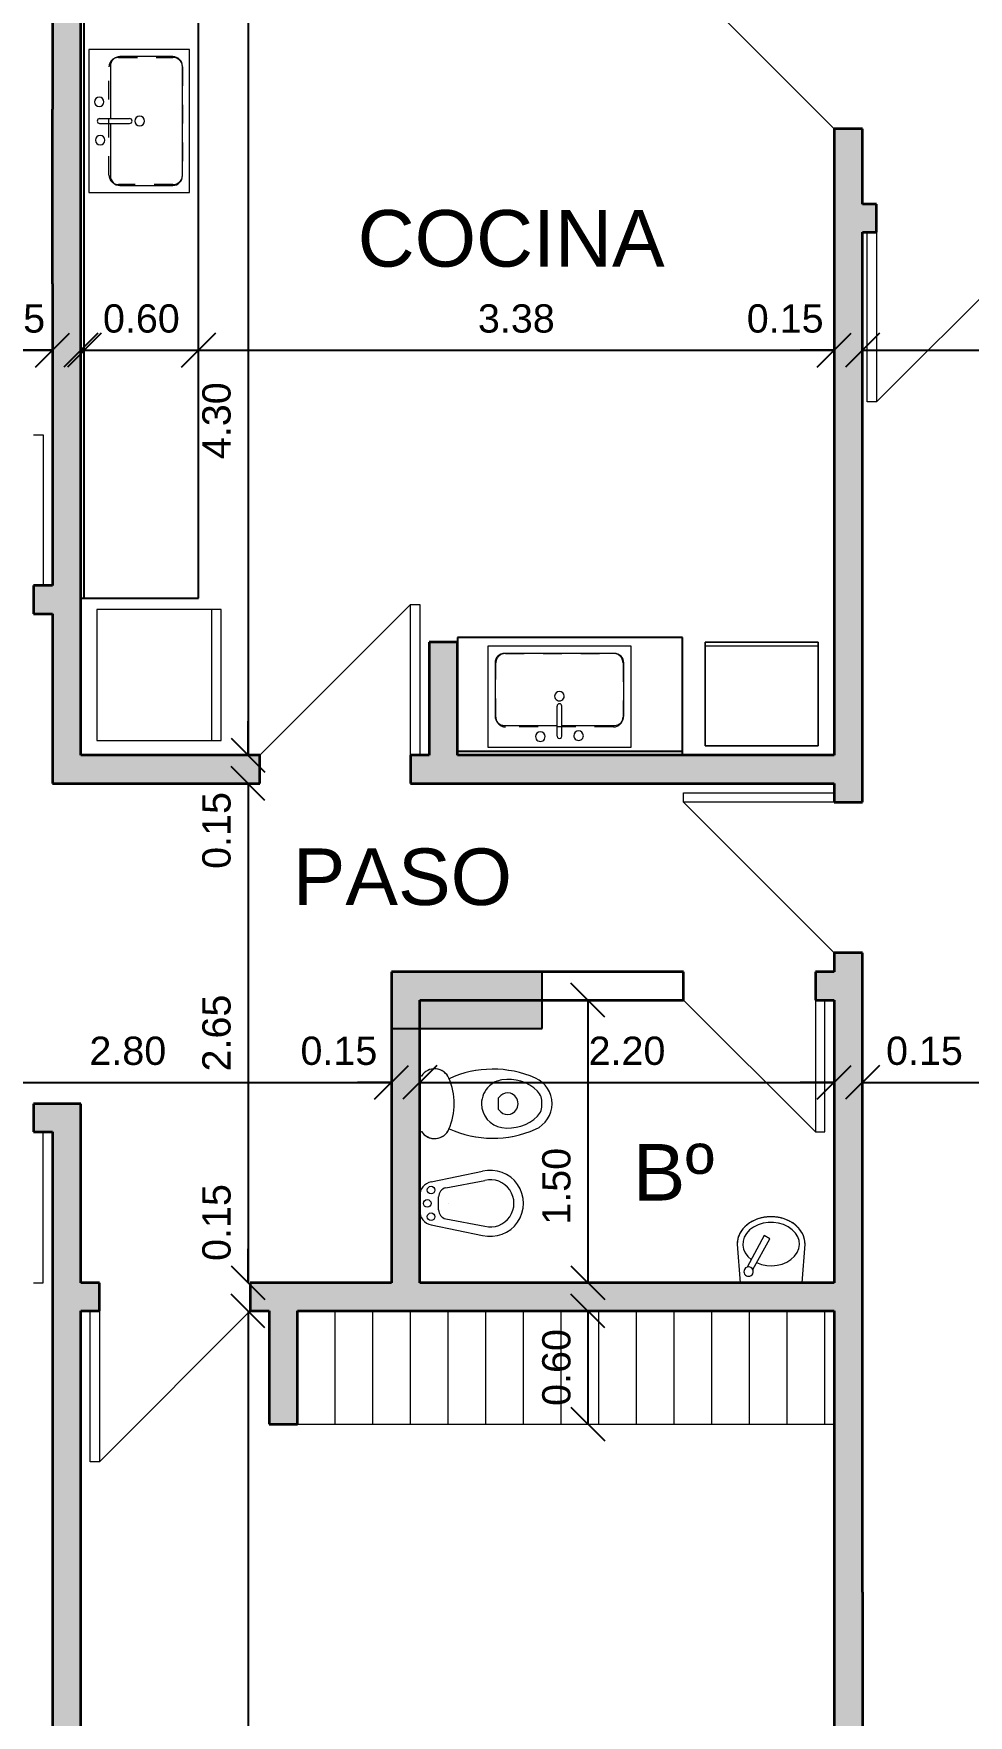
# Model space of a CAD drawing. Header units: metres. Extents: x 42 to 294, y -52 to 32.
# Drawn here: x 178.13 to 183.1, y 10.79 to 19.72 of the extents above; entities that cross this region are included whole.
import ezdxf

# ---------------------------------------------------------------- set-up
doc = ezdxf.new("R2010")
doc.units = ezdxf.units.M
doc.header["$LTSCALE"] = 0.15
doc.linetypes.add('Dash dot dot', pattern=[0.03, 0.012, -0.006, 0, -0.006, 0, -0.006])
doc.layers.get('0').update_dxf_attribs({"lineweight": 20})
for name, color, linetype, lineweight in [('A-DOORSYM', 1, 'Continuous', 9), ('A-FLORCAM', 3, 'Continuous', 9), ('A-WALL', 2, 'Continuous', 30), ('F-AFFFEQM', 6, 'Continuous', 9), ('P-SANRFIM', 6, 'Continuous', 9)]:
    doc.layers.add(name, color=color, linetype=linetype, lineweight=lineweight)
doc.layers.add('Hatch', color=8, linetype='Continuous')
doc.layers.add('MUROS', color=11, linetype='Continuous')
doc.styles.get("Standard").update_dxf_attribs({"font": 'arial.ttf', "height": 0.15})
doc.dimstyles.new('Copy of Annotative', dxfattribs={"dimtxt": 0.15, "dimasz": 0.18, "dimexe": 0.18, "dimexo": 0.0625, "dimgap": 0.09, "dimtad": 1, "dimzin": 0, "dimdsep": 46, "dimtxsty": 'Standard', "dimblk": 'OBLIQUE', "dimcen": 0.09, "dimse1": 1, "dimse2": 1, "dimadec": 0, "dimazin": 0, "dimtfac": 1, "dimtofl": 0, "dimtmove": 0, "dimatfit": 3, "dimfxl": 1, "dimtolj": 1, "dimtzin": 0, "dimarcsym": 0})

# ---------------------------------------------------------------- blocks, each defined once
blk = doc.blocks.new('Puerta de 1 hoja - 90 x 210 cm-71-02 Primer piso')
at = {"layer": 'A-DOORSYM', "lineweight": 13}
for p, q in [((0.7169, 0.975), (-0.1831, 0.075)), ((0.7169, 0.975), (-0.1831, 0.075)), ((0.7169, 0.075), (0.7169, 0.975))]:
    blk.add_line(p, q, dxfattribs=at)
blk = doc.blocks.new('Puerta de 1 hoja - 80 x 210 cm-66-02 Primer piso')
at = {"layer": 'A-DOORSYM', "lineweight": 13}
for p, q in [((0.6669, 0.875), (-0.1331, 0.075)), ((0.6669, 0.875), (-0.1331, 0.075)), ((0.6669, 0.075), (0.6669, 0.875))]:
    blk.add_line(p, q, dxfattribs=at)
blk = doc.blocks.new('Puerta de 1 hoja - 70x210 cm-68-02 Primer piso')
at = {"layer": 'A-DOORSYM', "lineweight": 13}
for p, q in [((0.6169, -0.775), (-0.0831, -0.075)), ((0.6169, -0.775), (-0.0831, -0.075)), ((0.6169, -0.075), (0.6169, -0.775))]:
    blk.add_line(p, q, dxfattribs=at)
blk = doc.blocks.new('Refrigerator - 695 x 1650 x 660mm-18-02 Primer piso')
at = {"layer": 'F-AFFFEQM'}
for p, q in [((0.695, 0.762), (0, 0.762)), ((0, 0.762), (0, 0.102)), ((0.695, 0.762), (0, 0.762)), ((0, 0.762), (0, 0.102)), ((0.695, 0.102), (0.695, 0.762)), ((0.695, 0.102), (0.695, 0.762)), ((0.695, 0.152), (0, 0.152)), ((0, 0.102), (0.695, 0.102)), ((0, 0.102), (0.695, 0.102))]:
    blk.add_line(p, q, dxfattribs=at)
blk = doc.blocks.new('Counter Top w Sink - 600mm Depth-103-02 Primer piso')
at = {"layer": 'A-FLORCAM'}
for p, q in [((-1.2005, 0), (-1.2005, -0.625)), ((2.2669, -0.625), (2.2669, -0.1052)), ((-1.2005, -0.625), (2.2669, -0.625))]:
    blk.add_line(p, q, dxfattribs=at)
at = {"layer": 'A-FLORCAM', "lineweight": 25}
for p, q in [((-1.2005, 0), (-1.2005, -0.625)), ((-1.2005, -0.0191), (2.2669, -0.0191)), ((2.2669, -0.625), (2.2669, -0.1052)), ((-1.2005, -0.625), (2.2669, -0.625))]:
    blk.add_line(p, q, dxfattribs=at)
at = {"layer": 'A-FLORCAM', "linetype": 'Dash dot dot'}
for p, q in [((1.0459, -0.15), (1.6193, -0.15)), ((0.9951, -0.4892), (0.9951, -0.2008)), ((1.6701, -0.2008), (1.6701, -0.4892)), ((1.6193, -0.54), (1.0459, -0.54))]:
    blk.add_line(p, q, dxfattribs=at)
for centre, start, end in [((1.0459, -0.2008), 90, 180), ((1.6193, -0.2008), 360, 90), ((1.0459, -0.4892), 180, 270), ((1.6193, -0.4892), 270, 0)]:
    blk.add_arc(centre, 0.0508, start, end, dxfattribs=at)
blk = doc.blocks.new('M_Sink Kitchen-Single - 760 x 535mm-104-02 Primer piso')
at = {"layer": 'P-SANRFIM'}
for p, q in [((-0.3643, 0.2698), (-0.3643, -0.2652)), ((0.3957, 0.2698), (-0.3643, 0.2698)), ((0.3957, -0.2652), (0.3957, 0.2698)), ((0.003, 0.2127), (0.003, 0.0531)), ((0.0284, 0.2127), (0.0284, 0.0531)), ((-0.3262, 0.1047), (-0.3262, -0.1763)), ((0.003, 0.1555), (-0.2754, 0.1555)), ((0.3068, 0.1555), (0.0284, 0.1555)), ((0.3576, -0.1763), (0.3576, 0.1047)), ((-0.3643, -0.2652), (0.3957, -0.2652)), ((-0.2754, -0.2271), (0.3068, -0.2271))]:
    blk.add_line(p, q, dxfattribs=at)
for centre, radius, start, end in [((-0.0859, 0.2096), 0.0254, 360, 180), ((-0.0859, 0.2096), 0.0254, 180, 0), ((0.0157, 0.2127), 0.0127, 360, 180), ((0.1173, 0.2148), 0.0254, 360, 180), ((0.1173, 0.2148), 0.0254, 180, 0), ((-0.2754, 0.1047), 0.0508, 90, 180), ((0.3068, 0.1047), 0.0508, 360, 90), ((0.0157, 0), 0.0254, 360, 180), ((0.0157, 0), 0.0254, 180, 0), ((0.0157, 0.0531), 0.0127, 180, 0), ((-0.2754, -0.1763), 0.0508, 180, 270), ((0.3068, -0.1763), 0.0508, 270, 0)]:
    blk.add_arc(centre, radius, start, end, dxfattribs=at)
blk = doc.blocks.new('Washer - 600 x 820 x 550mm-19-02 Primer piso')
at = {"layer": 'F-AFFFEQM'}
for p, q in [((0.1487, 0.675), (-0.4513, 0.675)), ((-0.4513, 0.675), (-0.4513, 0.125)), ((-0.4513, 0.125), (-0.4513, 0.675)), ((-0.4513, 0.675), (0.1487, 0.675)), ((-0.4513, 0.125), (-0.4513, 0.675)), ((-0.4513, 0.675), (0.1487, 0.675)), ((-0.4513, 0.655), (0.1487, 0.655)), ((0.1487, 0.125), (0.1487, 0.675)), ((0.1487, 0.675), (0.1487, 0.125)), ((0.1487, 0.675), (0.1487, 0.125)), ((-0.4513, 0.125), (0.1487, 0.125)), ((0.1487, 0.125), (-0.4513, 0.125)), ((-0.4513, 0.125), (0.1487, 0.125))]:
    blk.add_line(p, q, dxfattribs=at)
blk = doc.blocks.new('Counter Top w Sink - 600mm Depth-108-02 Primer piso')
at = {"layer": 'A-FLORCAM'}
for p, q in [((-1.2005, 0), (-1.2005, -0.625)), ((-0.0052, -0.625), (-0.0052, -0.6)), ((-1.2005, -0.625), (-0.0052, -0.625))]:
    blk.add_line(p, q, dxfattribs=at)
at = {"layer": 'A-FLORCAM', "lineweight": 25}
for p, q in [((-1.2005, 0), (-1.2005, -0.625)), ((-1.2005, -0.0191), (-0.0052, -0.0191)), ((-0.0052, -0.625), (-0.0052, -0.6)), ((-1.2005, -0.625), (-0.0052, -0.625))]:
    blk.add_line(p, q, dxfattribs=at)
at = {"layer": 'A-FLORCAM', "linetype": 'Dash dot dot'}
for p, q in [((-0.8332, -0.15), (-0.2598, -0.15)), ((-0.884, -0.4892), (-0.884, -0.2008)), ((-0.209, -0.2008), (-0.209, -0.4892)), ((-0.2598, -0.54), (-0.8332, -0.54))]:
    blk.add_line(p, q, dxfattribs=at)
for centre, start, end in [((-0.8332, -0.2008), 90, 180), ((-0.2598, -0.2008), 360, 90), ((-0.8332, -0.4892), 180, 270), ((-0.2598, -0.4892), 270, 0)]:
    blk.add_arc(centre, 0.0508, start, end, dxfattribs=at)
blk = doc.blocks.new('WC w Cistern _5_ - 540 x 360mm-7-02 Primer piso')
at = {"layer": 'P-SANRFIM'}
for p, q in [((-0.1469, 0), (-0.1469, -0.0089)), ((-0.1469, 0), (-0.1469, -0.0089)), ((0.1469, -0.0089), (0.1469, 0)), ((0.1469, -0.0089), (0.1469, 0)), ((-0.0431, -0.4306), (-0.0308, -0.4182)), ((-0.0308, -0.4182), (0.0308, -0.4182)), ((0.0308, -0.4182), (0.0431, -0.4306))]:
    blk.add_line(p, q, dxfattribs=at)
for centre, radius, start, end in [((-0.1028, -0.0787), 0.0825, 122.27446, 248.81924), ((-0.1028, -0.0787), 0.0825, 122.27446, 246.87823), ((0.1028, -0.0787), 0.0825, 291.18076, 57.72554), ((0.1028, -0.0787), 0.0825, 293.12177, 57.72554), ((0.375, -0.3882), 0.5584, 155.35449, 203.79689), ((0.375, -0.3882), 0.5584, 155.39027, 203.79689), ((0, 0.1621), 0.3443, 246.87823, 293.12177), ((-0.375, -0.3882), 0.5584, 336.20311, 24.64551), ((-0.375, -0.3882), 0.5584, 336.20311, 24.60973), ((0, -0.4559), 0.1282, 89.99847, 170.90608), ((0, -0.4559), 0.1282, 42.44528, 90.00153), ((0.0905, -0.4704), 0.2199, 170.90608, 224.39736), ((-0.0078, -0.4659), 0.05, 135, 197.18646), ((0.0078, -0.4659), 0.05, 342.81705, 45), ((-0.0905, -0.4704), 0.2199, 315.60264, 9.09392), ((0, -0.4559), 0.1282, 9.09392, 42.44528), ((0, -0.4635), 0.0581, 197.18646, 342.81705), ((0.0014, -0.553), 0.15, 203.79689, 269.46886), ((0.0014, -0.553), 0.15, 203.79689, 269.46886), ((-0.0083, -0.5671), 0.0816, 224.39736, 275.83548), ((-0.0014, -0.553), 0.15, 270.53114, 336.20311), ((-0.0014, -0.553), 0.15, 270.53114, 336.20311), ((0.0083, -0.5671), 0.0816, 264.16452, 315.60264)]:
    blk.add_arc(centre, radius, start, end, dxfattribs=at)
blk = doc.blocks.new('Basin - Small - Basin - Small-109-02 Primer piso')
at = {"layer": 'P-SANRFIM'}
for p, q in [((0.18, -0.205), (0.165, 0)), ((0.18, -0.205), (0.165, 0)), ((-0.165, 0), (-0.18, -0.205)), ((-0.165, 0), (-0.18, -0.205)), ((0.0973, -0.0706), (0.0071, -0.2333)), ((0.0377, -0.2503), (0.1268, -0.083)), ((0.0071, -0.2333), (0.0377, -0.2503))]:
    blk.add_line(p, q, dxfattribs=at)
for start, end in [(152, 332), (332, 152)]:
    blk.add_arc((0.1195, -0.059), 0.025, start, end, dxfattribs=at)
for major_axis, ratio, start_param, end_param in [((0.15, 0), 0.766667, 1.028817, 7.090351), ((0.18, 0), 0.805556, 3.141593, 6.283185)]:
    blk.add_ellipse((0, -0.205), major_axis=major_axis, ratio=ratio, start_param=start_param, end_param=end_param, dxfattribs=at)
at = {"layer": 'P-SANRFIM', "start_tangent": (0.003421, -0.999994), "end_tangent": (0.003421, 0.999994)}
blk.add_spline([(-0.18, -0.205), (-0.1788, -0.2213), (-0.1755, -0.2373), (-0.1699, -0.2529), (-0.1663, -0.2605), (-0.1622, -0.2679), (-0.1576, -0.2751), (-0.1524, -0.2821), (-0.1468, -0.2889), (-0.1407, -0.2954), (-0.1342, -0.3016), (-0.1273, -0.3075), (-0.1199, -0.3131), (-0.1122, -0.3184), (-0.1042, -0.3232), (-0.0958, -0.3278), (-0.087, -0.3319), (-0.0781, -0.3356), (-0.0689, -0.3389), (-0.0594, -0.3419), (-0.0498, -0.3443), (-0.0401, -0.3464), (-0.0302, -0.3479), (-0.0202, -0.3491), (-0.0101, -0.3498), (0, -0.35), (0.0101, -0.3498), (0.0202, -0.3491), (0.0302, -0.3479), (0.0401, -0.3464), (0.0546, -0.3432), (0.0689, -0.3389), (0.0826, -0.3338), (0.0958, -0.3278), (0.1083, -0.3208), (0.1199, -0.3131), (0.1308, -0.3046), (0.1407, -0.2954), (0.1496, -0.2856), (0.1576, -0.2751), (0.1643, -0.2642), (0.1699, -0.2529), (0.1743, -0.2412), (0.1774, -0.2294), (0.18, -0.205)], degree=3, dxfattribs=at)
blk = doc.blocks.new('_Oblique')
at = {"color": 0, "linetype": 'ByBlock', "lineweight": -2}
blk.add_line((-0.5, -0.5), (0.5, 0.5), dxfattribs=at)
blk = doc.blocks.new('*D2416')
at = {"color": 0, "lineweight": -2, "transparency": 16777216}
blk.add_line((174.0341, 18.0372), (178.2341, 18.0372), dxfattribs=at)
at = {"layer": 'Defpoints', "color": 0, "transparency": 16777216}
for p in [(174.0341, 18.0372), (178.2341, 18.0372), (178.2341, 18.0372)]:
    blk.add_point(p, dxfattribs=at)
at = {"color": 0, "lineweight": -2, "transparency": 16777216, "xscale": 0.18, "yscale": 0.18, "zscale": 0.18, "rotation": 180}
blk.add_blockref('_Oblique', (174.0341, 18.0372), dxfattribs=at)
at = {"color": 0, "lineweight": -2, "transparency": 16777216, "xscale": 0.18, "yscale": 0.18, "zscale": 0.18}
blk.add_blockref('_Oblique', (178.2341, 18.0372), dxfattribs=at)
at = {"color": 0, "transparency": 16777216, "insert": (176.1341, 18.2038), "char_height": 0.15, "attachment_point": 5}
blk.add_mtext('\\A1;4.20', dxfattribs=at)
blk = doc.blocks.new('*D2417')
at = {"color": 0, "lineweight": -2, "transparency": 16777216}
for p, q in [((178.2341, 18.0372), (178.0541, 18.0372)), ((178.3841, 18.0372), (178.5641, 18.0372))]:
    blk.add_line(p, q, dxfattribs=at)
at = {"layer": 'Defpoints', "color": 0, "transparency": 16777216}
for p in [(178.2341, 18.0372), (178.3841, 18.0417), (178.3841, 18.0372)]:
    blk.add_point(p, dxfattribs=at)
at = {"color": 0, "lineweight": -2, "transparency": 16777216, "xscale": 0.18, "yscale": 0.18, "zscale": 0.18}
blk.add_blockref('_Oblique', (178.2341, 18.0372), dxfattribs=at)
at = {"color": 0, "lineweight": -2, "transparency": 16777216, "xscale": 0.18, "yscale": 0.18, "zscale": 0.18, "rotation": 180}
blk.add_blockref('_Oblique', (178.3841, 18.0372), dxfattribs=at)
at = {"color": 0, "transparency": 16777216, "insert": (177.991, 18.2038), "char_height": 0.15, "attachment_point": 5}
blk.add_mtext('\\A1;0.15', dxfattribs=at)
blk = doc.blocks.new('*D2418')
at = {"color": 0, "lineweight": -2, "transparency": 16777216}
blk.add_line((178.4031, 18.0372), (179.0091, 18.0372), dxfattribs=at)
at = {"layer": 'Defpoints', "color": 0, "transparency": 16777216}
for p in [(178.4031, 18.0372), (179.0091, 18.0372), (179.0091, 18.0372)]:
    blk.add_point(p, dxfattribs=at)
at = {"color": 0, "lineweight": -2, "transparency": 16777216, "xscale": 0.18, "yscale": 0.18, "zscale": 0.18, "rotation": 180}
blk.add_blockref('_Oblique', (178.4031, 18.0372), dxfattribs=at)
at = {"color": 0, "lineweight": -2, "transparency": 16777216, "xscale": 0.18, "yscale": 0.18, "zscale": 0.18}
blk.add_blockref('_Oblique', (179.0091, 18.0372), dxfattribs=at)
at = {"color": 0, "transparency": 16777216, "insert": (178.7061, 18.2038), "char_height": 0.15, "attachment_point": 5}
blk.add_mtext('\\A1;0.60', dxfattribs=at)
blk = doc.blocks.new('*D2419')
at = {"color": 0, "lineweight": -2, "transparency": 16777216}
blk.add_line((179.0091, 18.0372), (182.3841, 18.0372), dxfattribs=at)
at = {"layer": 'Defpoints', "color": 0, "transparency": 16777216}
for p in [(179.0091, 18.0372), (182.3841, 18.0372), (182.3841, 18.0372)]:
    blk.add_point(p, dxfattribs=at)
at = {"color": 0, "lineweight": -2, "transparency": 16777216, "xscale": 0.18, "yscale": 0.18, "zscale": 0.18, "rotation": 180}
blk.add_blockref('_Oblique', (179.0091, 18.0372), dxfattribs=at)
at = {"color": 0, "lineweight": -2, "transparency": 16777216, "xscale": 0.18, "yscale": 0.18, "zscale": 0.18}
blk.add_blockref('_Oblique', (182.3841, 18.0372), dxfattribs=at)
at = {"color": 0, "transparency": 16777216, "insert": (180.6966, 18.2038), "char_height": 0.15, "attachment_point": 5}
blk.add_mtext('\\A1;3.38', dxfattribs=at)
blk = doc.blocks.new('*D2420')
at = {"color": 0, "lineweight": -2, "transparency": 16777216}
for p, q in [((182.3841, 18.0372), (182.2041, 18.0372)), ((182.5341, 18.0372), (182.7141, 18.0372))]:
    blk.add_line(p, q, dxfattribs=at)
at = {"layer": 'Defpoints', "color": 0, "transparency": 16777216}
for p in [(182.3841, 18.0372), (182.5341, 18.0372), (182.5341, 18.0372)]:
    blk.add_point(p, dxfattribs=at)
at = {"color": 0, "lineweight": -2, "transparency": 16777216, "xscale": 0.18, "yscale": 0.18, "zscale": 0.18}
blk.add_blockref('_Oblique', (182.3841, 18.0372), dxfattribs=at)
at = {"color": 0, "lineweight": -2, "transparency": 16777216, "xscale": 0.18, "yscale": 0.18, "zscale": 0.18, "rotation": 180}
blk.add_blockref('_Oblique', (182.5341, 18.0372), dxfattribs=at)
at = {"color": 0, "transparency": 16777216, "insert": (182.1239, 18.2038), "char_height": 0.15, "attachment_point": 5}
blk.add_mtext('\\A1;0.15', dxfattribs=at)
blk = doc.blocks.new('*D2421')
at = {"color": 0, "lineweight": -2, "transparency": 16777216}
blk.add_line((182.5341, 18.0372), (186.1091, 18.0372), dxfattribs=at)
at = {"layer": 'Defpoints', "color": 0, "transparency": 16777216}
for p in [(182.5341, 18.0372), (186.1091, 18.0372), (186.1091, 18.0372)]:
    blk.add_point(p, dxfattribs=at)
at = {"color": 0, "lineweight": -2, "transparency": 16777216, "xscale": 0.18, "yscale": 0.18, "zscale": 0.18, "rotation": 180}
blk.add_blockref('_Oblique', (182.5341, 18.0372), dxfattribs=at)
at = {"color": 0, "lineweight": -2, "transparency": 16777216, "xscale": 0.18, "yscale": 0.18, "zscale": 0.18}
blk.add_blockref('_Oblique', (186.1091, 18.0372), dxfattribs=at)
at = {"color": 0, "transparency": 16777216, "insert": (184.3216, 18.2038), "char_height": 0.15, "attachment_point": 5}
blk.add_mtext('\\A1;3.58', dxfattribs=at)
blk = doc.blocks.new('*D2834')
at = {"color": 0, "lineweight": -2, "transparency": 16777216}
blk.add_line((177.2341, 14.1505), (180.0341, 14.1505), dxfattribs=at)
at = {"layer": 'Defpoints', "color": 0, "transparency": 16777216}
for p in [(177.2341, 14.1505), (180.0341, 14.1505), (180.0341, 14.1505)]:
    blk.add_point(p, dxfattribs=at)
at = {"color": 0, "lineweight": -2, "transparency": 16777216, "xscale": 0.18, "yscale": 0.18, "zscale": 0.18, "rotation": 180}
blk.add_blockref('_Oblique', (177.2341, 14.1505), dxfattribs=at)
at = {"color": 0, "lineweight": -2, "transparency": 16777216, "xscale": 0.18, "yscale": 0.18, "zscale": 0.18}
blk.add_blockref('_Oblique', (180.0341, 14.1505), dxfattribs=at)
at = {"color": 0, "transparency": 16777216, "insert": (178.6341, 14.3171), "char_height": 0.15, "attachment_point": 5}
blk.add_mtext('\\A1;2.80', dxfattribs=at)
blk = doc.blocks.new('*D2788')
at = {"color": 0, "lineweight": -2, "transparency": 16777216}
for p, q in [((180.0341, 14.1505), (179.8541, 14.1505)), ((180.1841, 14.1505), (180.3641, 14.1505))]:
    blk.add_line(p, q, dxfattribs=at)
at = {"layer": 'Defpoints', "color": 0, "transparency": 16777216}
for p in [(180.0341, 14.1505), (180.1841, 14.1505), (180.1841, 14.1505)]:
    blk.add_point(p, dxfattribs=at)
at = {"color": 0, "lineweight": -2, "transparency": 16777216, "xscale": 0.18, "yscale": 0.18, "zscale": 0.18}
blk.add_blockref('_Oblique', (180.0341, 14.1505), dxfattribs=at)
at = {"color": 0, "lineweight": -2, "transparency": 16777216, "xscale": 0.18, "yscale": 0.18, "zscale": 0.18, "rotation": 180}
blk.add_blockref('_Oblique', (180.1841, 14.1505), dxfattribs=at)
at = {"color": 0, "transparency": 16777216, "insert": (179.7547, 14.3171), "char_height": 0.15, "attachment_point": 5}
blk.add_mtext('\\A1;0.15', dxfattribs=at)
blk = doc.blocks.new('*D2789')
at = {"color": 0, "lineweight": -2, "transparency": 16777216}
blk.add_line((180.1841, 14.1505), (182.3841, 14.1505), dxfattribs=at)
at = {"layer": 'Defpoints', "color": 0, "transparency": 16777216}
for p in [(180.1841, 14.1505), (182.3841, 14.1505), (182.3841, 14.1505)]:
    blk.add_point(p, dxfattribs=at)
at = {"color": 0, "lineweight": -2, "transparency": 16777216, "xscale": 0.18, "yscale": 0.18, "zscale": 0.18, "rotation": 180}
blk.add_blockref('_Oblique', (180.1841, 14.1505), dxfattribs=at)
at = {"color": 0, "lineweight": -2, "transparency": 16777216, "xscale": 0.18, "yscale": 0.18, "zscale": 0.18}
blk.add_blockref('_Oblique', (182.3841, 14.1505), dxfattribs=at)
at = {"color": 0, "transparency": 16777216, "insert": (181.2841, 14.3171), "char_height": 0.15, "attachment_point": 5}
blk.add_mtext('\\A1;2.20', dxfattribs=at)
blk = doc.blocks.new('*D2790')
at = {"color": 0, "lineweight": -2, "transparency": 16777216}
for p, q in [((182.3841, 14.1505), (182.2041, 14.1505)), ((182.5341, 14.1505), (182.7141, 14.1505))]:
    blk.add_line(p, q, dxfattribs=at)
at = {"layer": 'Defpoints', "color": 0, "transparency": 16777216}
for p in [(182.3841, 14.1505), (182.5341, 14.1505), (182.5341, 14.1505)]:
    blk.add_point(p, dxfattribs=at)
at = {"color": 0, "lineweight": -2, "transparency": 16777216, "xscale": 0.18, "yscale": 0.18, "zscale": 0.18}
blk.add_blockref('_Oblique', (182.3841, 14.1505), dxfattribs=at)
at = {"color": 0, "lineweight": -2, "transparency": 16777216, "xscale": 0.18, "yscale": 0.18, "zscale": 0.18, "rotation": 180}
blk.add_blockref('_Oblique', (182.5341, 14.1505), dxfattribs=at)
at = {"color": 0, "transparency": 16777216, "insert": (182.8632, 14.3171), "char_height": 0.15, "attachment_point": 5}
blk.add_mtext('\\A1;0.15', dxfattribs=at)
blk = doc.blocks.new('*D2791')
at = {"color": 0, "lineweight": -2, "transparency": 16777216}
blk.add_line((182.5341, 14.1505), (186.1091, 14.1505), dxfattribs=at)
at = {"layer": 'Defpoints', "color": 0, "transparency": 16777216}
for p in [(182.5341, 14.1505), (186.1091, 14.1505), (186.1091, 14.1505)]:
    blk.add_point(p, dxfattribs=at)
at = {"color": 0, "lineweight": -2, "transparency": 16777216, "xscale": 0.18, "yscale": 0.18, "zscale": 0.18, "rotation": 180}
blk.add_blockref('_Oblique', (182.5341, 14.1505), dxfattribs=at)
at = {"color": 0, "lineweight": -2, "transparency": 16777216, "xscale": 0.18, "yscale": 0.18, "zscale": 0.18}
blk.add_blockref('_Oblique', (186.1091, 14.1505), dxfattribs=at)
at = {"color": 0, "transparency": 16777216, "insert": (184.3216, 14.3171), "char_height": 0.15, "attachment_point": 5}
blk.add_mtext('\\A1;3.57', dxfattribs=at)
blk = doc.blocks.new('*D2757')
at = {"color": 0, "lineweight": -2, "transparency": 16777216}
blk.add_line((179.2722, 20.1871), (179.2722, 15.8871), dxfattribs=at)
at = {"layer": 'Defpoints', "color": 0, "transparency": 16777216}
for p in [(179.2722, 20.1871), (179.2722, 15.8871), (179.2722, 15.8871)]:
    blk.add_point(p, dxfattribs=at)
at = {"color": 0, "lineweight": -2, "transparency": 16777216, "xscale": 0.18, "yscale": 0.18, "zscale": 0.18}
for p, rotation in [((179.2722, 20.1871), 90), ((179.2722, 15.8871), 270)]:
    blk.add_blockref('_Oblique', p, dxfattribs=dict(at, rotation=rotation))
at = {"color": 0, "transparency": 16777216, "insert": (179.1056, 17.6622), "char_height": 0.15, "attachment_point": 5, "rotation": 90}
blk.add_mtext('\\A1;4.30', dxfattribs=at)
blk = doc.blocks.new('*D2758')
at = {"color": 0, "lineweight": -2, "transparency": 16777216}
for p, q in [((179.2722, 15.8871), (179.2722, 16.0671)), ((179.2722, 15.7371), (179.2722, 15.5571))]:
    blk.add_line(p, q, dxfattribs=at)
at = {"layer": 'Defpoints', "color": 0, "transparency": 16777216}
for p in [(179.2722, 15.8871), (179.2698, 15.7371), (179.2722, 15.7371)]:
    blk.add_point(p, dxfattribs=at)
at = {"color": 0, "lineweight": -2, "transparency": 16777216, "xscale": 0.18, "yscale": 0.18, "zscale": 0.18}
for p, rotation in [((179.2722, 15.8871), 270), ((179.2722, 15.7371), 90)]:
    blk.add_blockref('_Oblique', p, dxfattribs=dict(at, rotation=rotation))
at = {"color": 0, "transparency": 16777216, "insert": (179.1056, 15.4875), "char_height": 0.15, "attachment_point": 5, "rotation": 90}
blk.add_mtext('\\A1;0.15', dxfattribs=at)
blk = doc.blocks.new('*D2759')
at = {"color": 0, "lineweight": -2, "transparency": 16777216}
blk.add_line((179.2722, 15.7371), (179.2722, 13.0871), dxfattribs=at)
at = {"layer": 'Defpoints', "color": 0, "transparency": 16777216}
for p in [(179.2698, 15.7371), (179.2722, 13.0871), (179.2841, 13.0871)]:
    blk.add_point(p, dxfattribs=at)
at = {"color": 0, "lineweight": -2, "transparency": 16777216, "xscale": 0.18, "yscale": 0.18, "zscale": 0.18}
for p, rotation in [((179.2722, 15.7371), 90), ((179.2722, 13.0871), 270)]:
    blk.add_blockref('_Oblique', p, dxfattribs=dict(at, rotation=rotation))
at = {"color": 0, "transparency": 16777216, "insert": (179.1056, 14.4121), "char_height": 0.15, "attachment_point": 5, "rotation": 90}
blk.add_mtext('\\A1;2.65', dxfattribs=at)
blk = doc.blocks.new('*D2760')
at = {"color": 0, "lineweight": -2, "transparency": 16777216}
for p, q in [((179.2722, 13.0871), (179.2722, 13.2671)), ((179.2722, 12.9371), (179.2722, 12.7571))]:
    blk.add_line(p, q, dxfattribs=at)
at = {"layer": 'Defpoints', "color": 0, "transparency": 16777216}
for p in [(179.2841, 13.0871), (179.2722, 12.9371), (179.2841, 12.9371)]:
    blk.add_point(p, dxfattribs=at)
at = {"color": 0, "lineweight": -2, "transparency": 16777216, "xscale": 0.18, "yscale": 0.18, "zscale": 0.18}
for p, rotation in [((179.2722, 13.0871), 270), ((179.2722, 12.9371), 90)]:
    blk.add_blockref('_Oblique', p, dxfattribs=dict(at, rotation=rotation))
at = {"color": 0, "transparency": 16777216, "insert": (179.1056, 13.4066), "char_height": 0.15, "attachment_point": 5, "rotation": 90}
blk.add_mtext('\\A1;0.15', dxfattribs=at)
blk = doc.blocks.new('*D2761')
at = {"color": 0, "lineweight": -2, "transparency": 16777216}
blk.add_line((179.2722, 12.9371), (179.2722, 7.9121), dxfattribs=at)
at = {"layer": 'Defpoints', "color": 0, "transparency": 16777216}
for p in [(179.2841, 12.9371), (179.2611, 7.9121), (179.2722, 7.9121)]:
    blk.add_point(p, dxfattribs=at)
at = {"color": 0, "lineweight": -2, "transparency": 16777216, "xscale": 0.18, "yscale": 0.18, "zscale": 0.18}
for p, rotation in [((179.2722, 12.9371), 90), ((179.2722, 7.9121), 270)]:
    blk.add_blockref('_Oblique', p, dxfattribs=dict(at, rotation=rotation))
at = {"color": 0, "transparency": 16777216, "insert": (179.1056, 10.4246), "char_height": 0.15, "attachment_point": 5, "rotation": 90}
blk.add_mtext('\\A1;5.03', dxfattribs=at)
blk = doc.blocks.new('*D2764')
at = {"color": 0, "lineweight": -2, "transparency": 16777216}
blk.add_line((181.0765, 14.5871), (181.0765, 13.0871), dxfattribs=at)
at = {"layer": 'Defpoints', "color": 0, "transparency": 16777216}
for p in [(181.0765, 14.5871), (181.0765, 13.0871), (181.0765, 13.0871)]:
    blk.add_point(p, dxfattribs=at)
at = {"color": 0, "lineweight": -2, "transparency": 16777216, "xscale": 0.18, "yscale": 0.18, "zscale": 0.18}
for p, rotation in [((181.0765, 14.5871), 90), ((181.0765, 13.0871), 270)]:
    blk.add_blockref('_Oblique', p, dxfattribs=dict(at, rotation=rotation))
at = {"color": 0, "transparency": 16777216, "insert": (180.9099, 13.5988), "char_height": 0.15, "attachment_point": 5, "rotation": 90}
blk.add_mtext('\\A1;1.50', dxfattribs=at)
blk = doc.blocks.new('*D2737')
at = {"color": 0, "lineweight": -2, "transparency": 16777216}
blk.add_line((181.0765, 12.9371), (181.0765, 12.3371), dxfattribs=at)
at = {"layer": 'Defpoints', "color": 0, "transparency": 16777216}
for p in [(181.0765, 12.9371), (181.0765, 12.3371), (181.0765, 12.3371)]:
    blk.add_point(p, dxfattribs=at)
at = {"color": 0, "lineweight": -2, "transparency": 16777216, "xscale": 0.18, "yscale": 0.18, "zscale": 0.18}
for p, rotation in [((181.0765, 12.9371), 90), ((181.0765, 12.3371), 270)]:
    blk.add_blockref('_Oblique', p, dxfattribs=dict(at, rotation=rotation))
at = {"color": 0, "transparency": 16777216, "insert": (180.9099, 12.6371), "char_height": 0.15, "attachment_point": 5, "rotation": 90}
blk.add_mtext('\\A1;0.60', dxfattribs=at)

msp = doc.modelspace()

# ---------------------------------------------------------------- hatches: boundary and pattern name
at = {"layer": 'Hatch', "ltscale": 0.2}
msp.add_hatch(color=256, dxfattribs=at).paths.add_polyline_path([(180.8341, 14.4371), (180.8341, 14.7371), (180.0341, 14.7371), (180.0341, 14.4371)])
at = {"layer": 'MUROS'}
h = msp.add_hatch(color=256, dxfattribs=at)
h.paths.add_polyline_path([(178.4892, 20.4871), (177.1341, 20.4871), (177.1341, 20.1871), (178.2341, 20.1871), (178.2341, 19.3157), (178.2341, 18.3886), (178.2341, 16.7871), (178.1341, 16.7871), (178.1341, 16.6371), (178.2341, 16.6371), (178.2341, 15.7371), (179.3341, 15.7371), (179.3341, 15.8871), (178.3841, 15.8871), (178.3841, 20.1871), (178.4892, 20.1871)])
h.paths.add_polyline_path([(175.1341, 20.4871), (174.2841, 20.4871), (174.2841, 20.1871), (175.1341, 20.1871)])
h = msp.add_hatch(color=256, dxfattribs=at)
h.paths.add_polyline_path([(177.2341, 14.9371), (176.1841, 14.9371), (176.1841, 15.0371), (176.0341, 15.0371), (176.0341, 14.9871), (176.0341, 14.9371), (174.0341, 14.9371), (174.0341, 14.7871), (176.0341, 14.7871), (176.0341, 13.8871), (176.1841, 13.8871), (176.1841, 14.7871), (177.0841, 14.7871), (177.0841, 13.8871), (177.3341, 13.8871), (177.3341, 14.0371), (177.2341, 14.0371)])
h.paths.add_polyline_path([(176.1841, 13.1871), (176.0341, 13.1871), (176.0341, 13.1371), (176.0341, 13.0871), (174.0341, 13.0871), (174.0341, 14.4371), (173.8841, 14.4371), (173.8841, 8.8221), (174.0341, 8.8221), (174.0341, 11.3871), (177.2341, 11.3871), (177.2341, 12.1371), (177.0841, 12.1371), (177.0841, 11.5371), (174.0341, 11.5371), (174.0341, 12.9371), (176.1841, 12.9371)])
h.paths.add_polyline_path([(178.4841, 13.0871), (178.3841, 13.0871), (178.3841, 14.0371), (178.1341, 14.0371), (178.1341, 13.8871), (178.1841, 13.8871), (178.2341, 13.8871), (178.2341, 8.8221), (178.3841, 8.8221), (178.3841, 9.5312), (178.3841, 10.4583), (178.3841, 12.9371), (178.4841, 12.9371)])
h.paths.add_polyline_path([(178.5341, 7.9121), (178.3841, 7.9121), (178.3841, 8.8221), (178.2341, 8.8221), (178.2341, 7.9121), (178.0591, 7.9121), (178.0591, 7.6121), (178.5341, 7.6121)])
h.paths.add_polyline_path([(176.0591, 7.9121), (174.2841, 7.9121), (174.2841, 7.6121), (176.0591, 7.6121)])
h.paths.add_polyline_path([(174.0341, 8.8221), (173.8841, 8.8221), (173.8841, 8.4121), (174.0341, 8.4121)])
h.paths.add_polyline_path([(173.9841, 7.6105), (173.8841, 7.6105), (173.8841, 6.5121), (187.1841, 6.5121), (187.1841, 7.6121), (187.0841, 7.6121), (187.0841, 6.6121), (173.9841, 6.6121)])
h.paths.add_polyline_path([(179.9841, 7.9121), (179.4341, 7.9121), (179.4341, 7.6121), (179.9841, 7.6121)])
h.paths.add_polyline_path([(180.8591, 7.9121), (180.7841, 7.9121), (180.7841, 7.6121), (180.8591, 7.6121)])
h.paths.add_polyline_path([(182.6841, 8.4121), (183.7841, 8.4121), (183.7841, 8.7121), (182.5341, 8.7121), (182.5341, 8.8221), (182.3841, 8.8221), (182.3841, 7.9121), (182.2591, 7.9121), (182.2591, 7.6121), (182.6841, 7.6121)])
h.paths.add_polyline_path([(182.5341, 10.3396), (182.5341, 11.4445), (182.5341, 14.8371), (182.3841, 14.8371), (182.3841, 14.7371), (182.2841, 14.7371), (182.2841, 14.5871), (182.3341, 14.5871), (182.3841, 14.5871), (182.3841, 13.0871), (180.1841, 13.0871), (180.1841, 14.4371), (180.0341, 14.4371), (180.0341, 13.0871), (179.2841, 13.0871), (179.2841, 12.9371), (179.3841, 12.9371), (179.3841, 12.3371), (179.5341, 12.3371), (179.5341, 12.9371), (182.3841, 12.9371), (182.3841, 8.8221), (182.5341, 8.8221)])
h.paths.add_polyline_path([(182.5341, 18.6621), (182.6091, 18.6621), (182.6091, 18.8121), (182.5341, 18.8121), (182.5341, 19.2121), (182.3841, 19.2121), (182.3841, 15.8871), (180.3841, 15.8871), (180.3841, 16.4871), (180.2341, 16.4871), (180.2341, 15.8871), (180.1341, 15.8871), (180.1341, 15.7371), (182.3841, 15.7371), (182.3841, 15.6371), (182.5341, 15.6371)])

# ---------------------------------------------------------------- linework, layer by layer
for p, q in [((179.7341, 12.3371), (179.7341, 12.9371)), ((179.9341, 12.3371), (179.9341, 12.9371)), ((180.1341, 12.3371), (180.1341, 12.9371)), ((180.3341, 12.3371), (180.3341, 12.9371)), ((180.5341, 12.3371), (180.5341, 12.9371)), ((180.7341, 12.3371), (180.7341, 12.9371)), ((180.9341, 12.3371), (180.9341, 12.9371)), ((181.1341, 12.3371), (181.1341, 12.9371)), ((181.3341, 12.3371), (181.3341, 12.9371)), ((181.5341, 12.3371), (181.5341, 12.9371)), ((181.7341, 12.3371), (181.7341, 12.9371)), ((181.9341, 12.3371), (181.9341, 12.9371)), ((182.1341, 12.3371), (182.1341, 12.9371)), ((182.3341, 12.3371), (182.3341, 12.9371)), ((179.5341, 12.3371), (182.3841, 12.3371))]:
    msp.add_line(p, q)
at = {"layer": 'A-DOORSYM'}
for p, q in [((182.5591, 17.7621), (182.5591, 18.6621)), ((182.5591, 18.6621), (182.6091, 18.6621)), ((182.6091, 17.7621), (182.5591, 17.7621)), ((178.1341, 17.5871), (178.1841, 17.5871)), ((178.1841, 17.5871), (178.1841, 16.7871)), ((178.1841, 16.7871), (178.1341, 16.7871)), ((180.1341, 16.6871), (180.1841, 16.6871)), ((180.1841, 16.6871), (180.1841, 15.8871)), ((180.1841, 15.8871), (180.1341, 15.8871)), ((181.5841, 15.6371), (181.5841, 15.6871)), ((181.5841, 15.6871), (182.3841, 15.6871)), ((182.3841, 15.6871), (182.3841, 15.6371)), ((182.3341, 14.5871), (182.2841, 14.5871)), ((182.3341, 13.8871), (182.3341, 14.5871)), ((178.1841, 13.8871), (178.1341, 13.8871)), ((178.1841, 13.0871), (178.1841, 13.8871)), ((182.2841, 13.8871), (182.3341, 13.8871)), ((178.1341, 13.0871), (178.1841, 13.0871)), ((178.4341, 12.1371), (178.4341, 12.9371)), ((178.4341, 12.9371), (178.4841, 12.9371)), ((178.4841, 12.1371), (178.4341, 12.1371))]:
    msp.add_line(p, q, dxfattribs=at)
at = {"layer": 'A-WALL', "lineweight": 35}
for p, q in [((178.2341, 20.1871), (178.2341, 19.3157)), ((178.3841, 15.8871), (178.3841, 20.1871)), ((178.2341, 18.3886), (178.2341, 19.3157)), ((182.5341, 19.2121), (182.3841, 19.2121)), ((182.3841, 19.2121), (182.3841, 15.8871)), ((182.5341, 18.8121), (182.5341, 19.2121)), ((182.6091, 18.8121), (182.5341, 18.8121)), ((182.6091, 18.6621), (182.6091, 18.8121)), ((182.5341, 15.6371), (182.5341, 18.6621)), ((182.5341, 18.6621), (182.6091, 18.6621)), ((178.2341, 18.3886), (178.2341, 16.7871)), ((178.2341, 16.7871), (178.1341, 16.7871)), ((178.1341, 16.7871), (178.1341, 16.6371)), ((178.1341, 16.6371), (178.2341, 16.6371)), ((178.2341, 16.6371), (178.2341, 15.7371)), ((180.3841, 16.4871), (180.2341, 16.4871)), ((180.2341, 16.4871), (180.2341, 15.8871)), ((180.3841, 15.8871), (180.3841, 16.4871)), ((179.3341, 15.8871), (178.3841, 15.8871)), ((179.3341, 15.7371), (179.3341, 15.8871)), ((180.2341, 15.8871), (180.1341, 15.8871)), ((180.1341, 15.8871), (180.1341, 15.7371)), ((182.3841, 15.8871), (180.3841, 15.8871)), ((178.2341, 15.7371), (179.3341, 15.7371)), ((180.1341, 15.7371), (182.3841, 15.7371)), ((182.3841, 15.7371), (182.3841, 15.6371)), ((182.3841, 15.6371), (182.5341, 15.6371)), ((182.5341, 14.8371), (182.3841, 14.8371)), ((182.3841, 14.8371), (182.3841, 14.7371)), ((182.5341, 11.4445), (182.5341, 14.8371)), ((181.5841, 14.7371), (180.0341, 14.7371)), ((180.0341, 14.7371), (180.0341, 13.0871)), ((181.5841, 14.5871), (181.5841, 14.7371)), ((182.3841, 14.7371), (182.2841, 14.7371)), ((182.2841, 14.7371), (182.2841, 14.5871)), ((180.1841, 14.5871), (181.5841, 14.5871)), ((180.1841, 13.0871), (180.1841, 14.5871)), ((182.2841, 14.5871), (182.3841, 14.5871)), ((182.3841, 14.5871), (182.3841, 13.0871)), ((178.3841, 14.0371), (178.1341, 14.0371)), ((178.1341, 14.0371), (178.1341, 13.8871)), ((178.3841, 13.0871), (178.3841, 14.0371)), ((178.1341, 13.8871), (178.2341, 13.8871)), ((178.2341, 13.8871), (178.2341, 7.9121)), ((178.4841, 13.0871), (178.3841, 13.0871)), ((178.4841, 12.9371), (178.4841, 13.0871)), ((180.0341, 13.0871), (179.2841, 13.0871)), ((179.2841, 13.0871), (179.2841, 12.9371)), ((182.3841, 13.0871), (180.1841, 13.0871)), ((178.3841, 10.4583), (178.3841, 12.9371)), ((178.3841, 12.9371), (178.4841, 12.9371)), ((179.2841, 12.9371), (179.3841, 12.9371)), ((179.3841, 12.9371), (179.3841, 12.3371)), ((179.5341, 12.9371), (182.3841, 12.9371)), ((179.5341, 12.3371), (179.5341, 12.9371)), ((182.3841, 12.9371), (182.3841, 7.9121)), ((179.3841, 12.3371), (179.5341, 12.3371)), ((182.5341, 11.4445), (182.5341, 10.3396))]:
    msp.add_line(p, q, dxfattribs=at)
at = {"layer": 'Hatch', "ltscale": 0.2}
for p, q in [((180.8341, 14.7371), (180.0341, 14.7371)), ((180.0341, 14.7371), (180.0341, 14.4371)), ((180.8341, 14.4371), (180.8341, 14.7371)), ((180.0341, 14.4371), (180.8341, 14.4371))]:
    msp.add_line(p, q, dxfattribs=at)
at = {"layer": 'MUROS'}
msp.add_line((182.3841, 15.6371), (182.3841, 15.6371), dxfattribs=at)
at = {"layer": 'P-SANRFIM'}
for p, q in [((180.244, 13.6222), (180.5171, 13.6782)), ((180.3221, 13.5909), (180.5291, 13.6296)), ((180.1841, 13.4679), (180.1841, 13.5487)), ((180.2841, 13.4742), (180.2841, 13.5423)), ((180.3341, 13.5083), (180.3341, 13.5083)), ((180.244, 13.3944), (180.5171, 13.3384)), ((180.3221, 13.4257), (180.5291, 13.3869))]:
    msp.add_line(p, q, dxfattribs=at)
for centre in [(180.2441, 13.5791), (180.2241, 13.5083), (180.2441, 13.4374)]:
    msp.add_circle(centre, 0.02, dxfattribs=at)
for centre, radius, start, end in [((180.5591, 13.5083), 0.175, 256.12865, 103.87135), ((180.2591, 13.5487), 0.075, 101.59029, 180), ((180.3341, 13.5423), 0.05, 103.87135, 180), ((180.5591, 13.5083), 0.125, 256.12865, 103.87135), ((180.2591, 13.4679), 0.075, 180, 258.40971), ((180.3341, 13.4742), 0.05, 180, 256.12865)]:
    msp.add_arc(centre, radius, start, end, dxfattribs=at)

# ---------------------------------------------------------------- block references
at = {"layer": 'A-FLORCAM'}
for name, p, rotation in [('Counter Top w Sink - 600mm Depth-103-02 Primer piso', (178.3841, 17.9203), 89.99999999999994), ('Counter Top w Sink - 600mm Depth-108-02 Primer piso', (180.3789, 15.8871), 180)]:
    msp.add_blockref(name, p, dxfattribs=dict(at, rotation=rotation))
at = {"layer": 'F-AFFFEQM', "rotation": 89.99999999999993}
msp.add_blockref('Refrigerator - 695 x 1650 x 660mm-18-02 Primer piso', (179.2311, 15.9646), dxfattribs=at)
at = {"layer": 'F-AFFFEQM'}
msp.add_blockref('Washer - 600 x 820 x 550mm-19-02 Primer piso', (182.1504, 15.8121), dxfattribs=at)
at = {"layer": 'MUROS'}
for name, p, rotation in [('Puerta de 1 hoja - 90 x 210 cm-71-02 Primer piso', (182.4591, 19.3953), 89.99999999999993), ('Puerta de 1 hoja - 90 x 210 cm-71-02 Primer piso', (183.3259, 18.7371), 180), ('Puerta de 1 hoja - 80 x 210 cm-66-02 Primer piso', (182.4591, 14.9703), 89.99999999999993), ('Puerta de 1 hoja - 80 x 210 cm-66-02 Primer piso', (179.1509, 13.0121), 180)]:
    msp.add_blockref(name, p, dxfattribs=dict(at, rotation=rotation))
for name, p in [('Puerta de 1 hoja - 80 x 210 cm-66-02 Primer piso', (179.4672, 15.8121)), ('Puerta de 1 hoja - 70x210 cm-68-02 Primer piso', (181.6672, 14.6621))]:
    msp.add_blockref(name, p, dxfattribs=at)
at = {"layer": 'P-SANRFIM'}
for name, p, rotation in [('M_Sink Kitchen-Single - 760 x 535mm-104-02 Primer piso', (178.697, 19.2371), 89.99999999999994), ('M_Sink Kitchen-Single - 760 x 535mm-104-02 Primer piso', (180.9411, 16.2001), 180), ('WC w Cistern _5_ - 540 x 360mm-7-02 Primer piso', (180.1841, 14.0371), 89.99999999999974), ('Basin - Small - Basin - Small-109-02 Primer piso', (182.0491, 13.0871), 180)]:
    msp.add_blockref(name, p, dxfattribs=dict(at, rotation=rotation))

# ---------------------------------------------------------------- texts
at = {"char_height": 0.3, "width": 8.330833, "attachment_point": 1}
for s, insert in [('COCINA', (179.8543, 18.7801)), ('PASO', (179.5094, 15.3917)), ('Bº', (181.3145, 13.8232))]:
    msp.add_mtext(s, dxfattribs=dict(at, insert=insert))

# ---------------------------------------------------------------- dimensions: what is measured, and where the dimension line sits
for base, p1, p2, override, picture, middle in [((179.2722, 15.8871), (179.2722, 20.1871), (179.2722, 15.8871), {"dimscale": 0, "dimtix": 0, "dimtofl": 0, "dimtmove": 0, "dimatfit": 3}, '*D2757', (179.2722, 17.6622)), ((179.2722, 15.7371), (179.2722, 15.8871), (179.2698, 15.7371), {"dimscale": 0, "dimtix": 0, "dimtofl": 0, "dimtmove": 1, "dimatfit": 3}, '*D2758', (179.2722, 15.4875)), ((181.0765, 13.0871), (181.0765, 14.5871), (181.0765, 13.0871), {"dimscale": 0, "dimtix": 0, "dimtofl": 0, "dimtmove": 0, "dimatfit": 3}, '*D2764', (181.0765, 13.5988)), ((179.2722, 12.9371), (179.2841, 13.0871), (179.2841, 12.9371), {"dimscale": 0, "dimtix": 0, "dimtofl": 0, "dimtmove": 1, "dimatfit": 3}, '*D2760', (179.2722, 13.4066))]:
    dim = msp.add_linear_dim(base=base, p1=p1, p2=p2, angle=90, dimstyle='Copy of Annotative', override=override)
    dim.commit()
    dim.dimension.update_dxf_attribs({"geometry": picture, "text_midpoint": middle, "dimtype": 160})
for base, p1, p2, picture, middle in [((178.2341, 18.0372), (174.0341, 18.0372), (178.2341, 18.0372), '*D2416', (176.1341, 18.2038)), ((182.3840689244, 18.037169164), (179.0090689244, 18.037169164), (182.3840689244, 18.037169164), '*D2419', (180.6965689244, 18.2038062718)), ((186.1090689244, 18.037169164), (182.5340689244, 18.037169164), (186.1090689244, 18.037169164), '*D2421', (184.3215689244, 18.2038062718)), ((180.0341, 14.1505), (177.2341, 14.1505), (180.0341, 14.1505), '*D2834', (178.6341, 14.3171)), ((182.3841, 14.1505), (180.1841, 14.1505), (182.3841, 14.1505), '*D2789', (181.2841, 14.3171)), ((186.1090689224, 14.1504801554), (182.5340689244, 14.1504801554), (186.1090689224, 14.1504801554), '*D2791', (184.3215689234, 14.3171172632))]:
    dim = msp.add_linear_dim(base=base, p1=p1, p2=p2, dimstyle='Copy of Annotative', override={"dimscale": 0, "dimtix": 0, "dimtofl": 0, "dimtmove": 1, "dimatfit": 3})
    dim.commit()
    dim.dimension.update_dxf_attribs({"geometry": picture, "text_midpoint": middle})
for base, p1, p2, picture, middle in [((178.3841, 18.0372), (178.2341, 18.0372), (178.3841, 18.0417), '*D2417', (177.991, 18.0372)), ((182.5341, 18.0372), (182.3841, 18.0372), (182.5341, 18.0372), '*D2420', (182.1239, 18.0372)), ((180.1841, 14.1505), (180.0341, 14.1505), (180.1841, 14.1505), '*D2788', (179.7547, 14.1505)), ((182.5341, 14.1505), (182.3841, 14.1505), (182.5341, 14.1505), '*D2790', (182.8632, 14.1505))]:
    dim = msp.add_linear_dim(base=base, p1=p1, p2=p2, dimstyle='Copy of Annotative', override={"dimscale": 0, "dimtix": 0, "dimtofl": 0, "dimtmove": 1, "dimatfit": 3})
    dim.commit()
    dim.dimension.update_dxf_attribs({"geometry": picture, "text_midpoint": middle, "dimtype": 160})
dim = msp.add_linear_dim(base=(179.0091, 18.0372), p1=(178.4031, 18.0372), p2=(179.0091, 18.0372), text='0.60', dimstyle='Copy of Annotative', override={"dimscale": 0, "dimtix": 0, "dimtofl": 0, "dimtmove": 0, "dimatfit": 3})
dim.commit()
dim.dimension.update_dxf_attribs({"geometry": '*D2418', "text_midpoint": (178.7061, 18.2038)})
for base, p1, p2, override, picture, middle in [((179.2722, 13.0871), (179.2698, 15.7371), (179.2841, 13.0871), {"dimscale": 0, "dimtix": 0, "dimtofl": 0, "dimtmove": 1, "dimatfit": 3}, '*D2759', (179.1056, 14.4121)), ((179.272194891, 7.9121474819), (179.2840689244, 12.9371474819), (179.2610810828, 7.9121474819), {"dimscale": 0, "dimtix": 0, "dimtofl": 0, "dimtmove": 1, "dimatfit": 3}, '*D2761', (179.1055577833, 10.4246474819)), ((181.0765, 12.3371), (181.0765, 12.9371), (181.0765, 12.3371), {"dimscale": 0, "dimtix": 0, "dimtofl": 0, "dimtmove": 0, "dimatfit": 3}, '*D2737', (180.9099, 12.6371))]:
    dim = msp.add_linear_dim(base=base, p1=p1, p2=p2, angle=90, dimstyle='Copy of Annotative', override=override)
    dim.commit()
    dim.dimension.update_dxf_attribs({"geometry": picture, "text_midpoint": middle})

doc.saveas('drawing.dxf')
